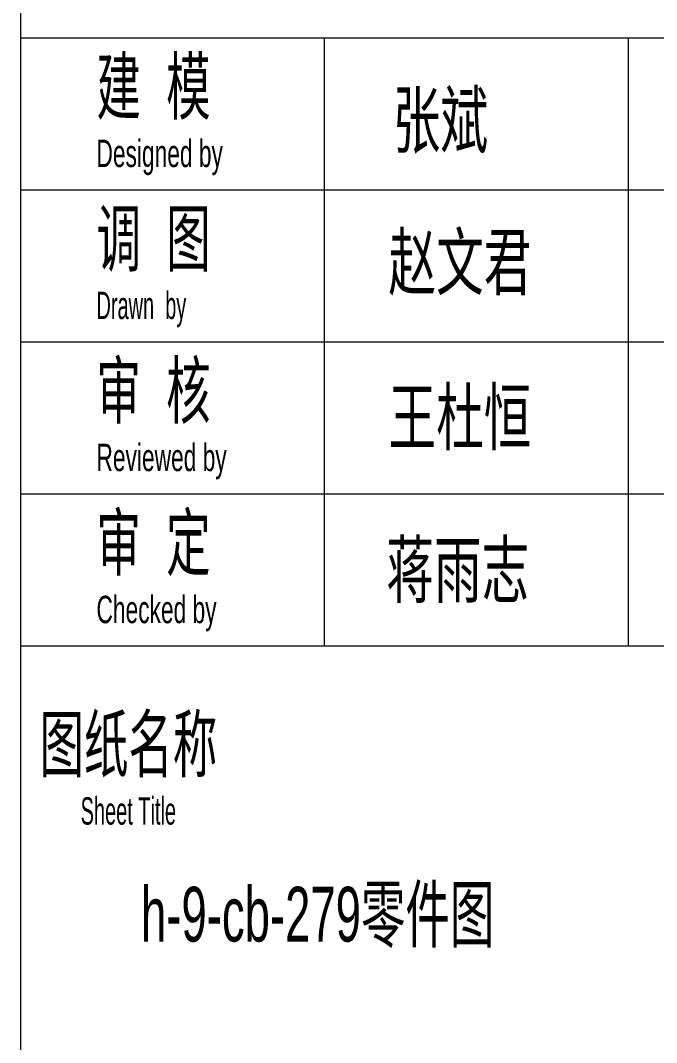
# Model space of a CAD drawing. Header units: millimetres. Extents: x 60 to 14975, y 125 to 10625.
# Drawn here: x 13497 to 14236, y 2135 to 3322 of the extents above; entities that cross this region are included whole.
import ezdxf

# ---------------------------------------------------------------- set-up
doc = ezdxf.new("R2010")
doc.units = ezdxf.units.MM
doc.linetypes.add('XKITLINE00', pattern=[0])
doc.layers.add('OtherObjectType', color=1, linetype='Continuous', lineweight=0)
doc.styles.add('$TD_AUDIT_GENERATED_(1C8)', font='ARIAL.TTF')
doc.styles.add('Arial', font='arial.ttf')

# ---------------------------------------------------------------- blocks, each defined once
blk = doc.blocks.new('*A5')
at = {"layer": 'OtherObjectType', "color": 7, "linetype": 'XKITLINE00', "lineweight": 0}
for p, q in [((13497.5, 10507.4), (13497.5, 240)), ((13497.5, 3302.3), (14849.2, 3302.3)), ((13850.6, 2596), (13850.6, 3302.3)), ((14203.8, 2596), (14203.8, 3302.3)), ((13497.5, 3125.7), (14849.2, 3125.7)), ((13497.5, 2949.1), (14849.2, 2949.1)), ((13497.5, 2772.5), (14849.2, 2772.5)), ((13497.5, 2596), (14849.2, 2596))]:
    blk.add_line(p, q, dxfattribs=at)
at = {"layer": 'OtherObjectType', "color": 7}
for s, height, style, width, p in [('\\M+5BDA8  \\M+5C4A3', 63.567, '$TD_AUDIT_GENERATED_(1C8)', 0.595, (13585.8, 3214)), ('\\M+5D5C5\\M+5B1F3', 63.567, 'Arial', 0.6375, (13930, 3175)), ('Designed by', 31.784, '$TD_AUDIT_GENERATED_(1C8)', 0.595, (13585.8, 3152.1)), ('\\M+5B5F7  \\M+5CDBC', 63.567, '$TD_AUDIT_GENERATED_(1C8)', 0.595, (13585.8, 3037.4)), ('\\M+5D5D4\\M+5CEC4\\M+5BEFD', 63.567, 'Arial', 0.6375, (13925, 3010)), ('Drawn  by', 31.78, '$TD_AUDIT_GENERATED_(1C8)', 0.522006, (13585.8, 2975.5)), ('\\M+5C9F3  \\M+5BACB', 63.567, '$TD_AUDIT_GENERATED_(1C8)', 0.595, (13585.8, 2860.8)), ('\\M+5CDF5\\M+5B6C5\\M+5BAE3', 63.567, 'Arial', 0.6375, (13925, 2830)), ('Reviewed by', 31.784, '$TD_AUDIT_GENERATED_(1C8)', 0.595, (13585.8, 2798.9)), ('\\M+5C9F3  \\M+5B6A8', 63.567, '$TD_AUDIT_GENERATED_(1C8)', 0.595, (13585.8, 2684.2)), ('\\M+5BDAF\\M+5D3EA\\M+5D6BE', 63.567, 'Arial', 0.6375, (13922.5, 2652.5)), ('Checked by', 31.78, '$TD_AUDIT_GENERATED_(1C8)', 0.595, (13585.8, 2622.3)), ('\\M+5CDBC\\M+5D6BD\\M+5C3FB\\M+5B3C6', 63.567, '$TD_AUDIT_GENERATED_(1C8)', 0.595, (13519.7, 2450.2)), ('Sheet Title', 31.784, '$TD_AUDIT_GENERATED_(1C8)', 0.522006, (13567.4, 2388.3)), ('h-9-cb-279\\M+5C1E3\\M+5BCFE\\M+5CDBC', 63.567, '$TD_AUDIT_GENERATED_(1C8)', 0.595, (13637.5, 2252.5))]:
    blk.add_text(s, height=height, dxfattribs=dict(at, style=style, width=width)).set_placement(p)

msp = doc.modelspace()

# ---------------------------------------------------------------- block references
at = {"lineweight": 0}
msp.add_blockref('*A5', (0, 0), dxfattribs=at)

doc.saveas('drawing.dxf')
